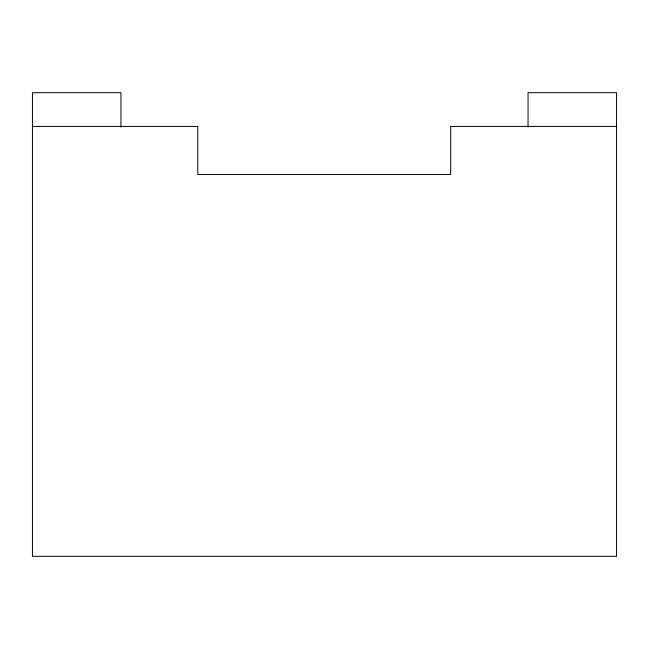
<?xml version="1.0" encoding="UTF-8"?>
<svg xmlns="http://www.w3.org/2000/svg" width="649" height="649" viewBox="0 0 649 649"><rect width="100%" height="100%" fill="white"/><g stroke="black" fill="none" stroke-linecap="round" stroke-linejoin="round"><path stroke-width="0.97" d="M32.45 126.409L197.799 126.409L197.799 174.492L450.69 174.492L450.69 126.409L616.55 126.409M528.043 127.131L528.043 92.685L616.55 92.685L616.55 556.315L32.45 556.315L32.45 92.685L120.957 92.685L120.957 127.131"/></g></svg>
